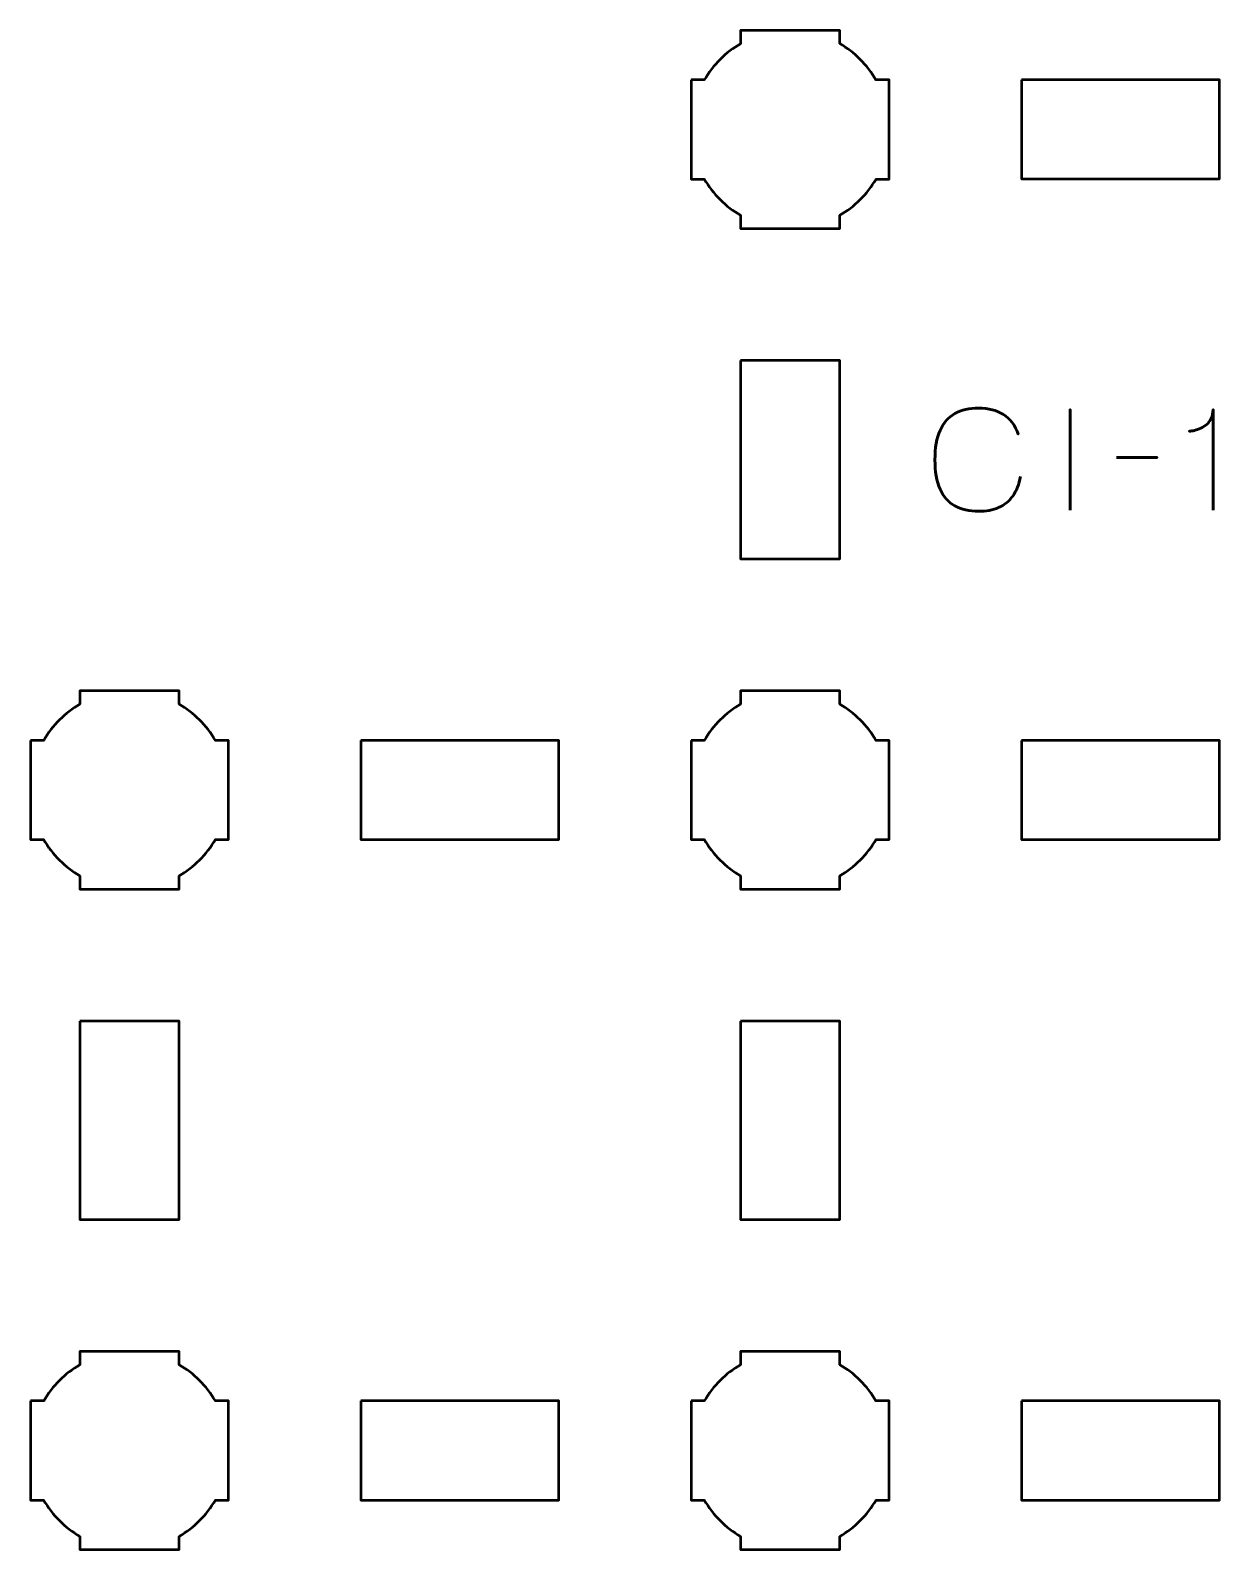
# Model space of a CAD drawing. Header units: centimetres. Extents: x -20.8 to -0.2, y -25.2 to -4.5.
# Drawn here: x -18.8 to -15.2, y -13.15 to -8.55 of the extents above; entities that cross this region are included whole.
import ezdxf

# ---------------------------------------------------------------- set-up
doc = ezdxf.new("R2010")
doc.units = ezdxf.units.CM
doc.header["$MEASUREMENT"] = 0
doc.layers.add('Layer 1', color=7, linetype='Continuous')

msp = doc.modelspace()

# ---------------------------------------------------------------- linework, layer by layer
at = {"layer": 'Layer 1', "lineweight": 53}
for points, knots in [([(-16.80001, -8.69995), (-16.80001, -8.69995), (-16.75981, -8.69995), (-16.75981, -8.69995), (-16.75981, -8.69995), (-16.73348, -8.65443), (-16.69552, -8.6165), (-16.65001, -8.59017), (-16.65001, -8.59017), (-16.65001, -8.59017), (-16.65001, -8.54995), (-16.65001, -8.54995), (-16.65001, -8.54995), (-16.65001, -8.54995), (-16.35001, -8.54995), (-16.35001, -8.54995), (-16.35001, -8.54995), (-16.35001, -8.54995), (-16.35001, -8.59014), (-16.35001, -8.59014), (-16.35001, -8.59014), (-16.30448, -8.61647), (-16.26649, -8.65442), (-16.24013, -8.69995), (-16.24013, -8.69995), (-16.24013, -8.69995), (-16.20001, -8.69995), (-16.20001, -8.69995), (-16.20001, -8.69995), (-16.20001, -8.69995), (-16.20001, -8.84537), (-16.20001, -8.84537), (-16.20001, -8.84537), (-16.20001, -8.84537), (-16.19995, -8.85002), (-16.19995, -8.85002), (-16.19995, -8.85002), (-16.19995, -8.85002), (-16.20001, -8.85466), (-16.20001, -8.85466), (-16.20001, -8.85466), (-16.20001, -8.85466), (-16.20001, -8.99995), (-16.20001, -8.99995), (-16.20001, -8.99995), (-16.20001, -8.99995), (-16.24008, -8.99995), (-16.24008, -8.99995), (-16.24008, -8.99995), (-16.26643, -9.04552), (-16.30443, -9.08353), (-16.35001, -9.10989), (-16.35001, -9.10989), (-16.35001, -9.10989), (-16.35001, -9.14995), (-16.35001, -9.14995), (-16.35001, -9.14995), (-16.35001, -9.14995), (-16.49329, -9.14995), (-16.49329, -9.14995), (-16.49329, -9.14995), (-16.49329, -9.14995), (-16.49996, -9.15003), (-16.49996, -9.15003), (-16.49996, -9.15003), (-16.49996, -9.15003), (-16.50664, -9.14995), (-16.50664, -9.14995), (-16.50664, -9.14995), (-16.50664, -9.14995), (-16.65001, -9.14995), (-16.65001, -9.14995), (-16.65001, -9.14995), (-16.65001, -9.14995), (-16.65001, -9.10985), (-16.65001, -9.10985), (-16.65001, -9.10985), (-16.69555, -9.08349), (-16.73353, -9.0455), (-16.75986, -8.99995), (-16.75986, -8.99995), (-16.75986, -8.99995), (-16.80001, -8.99995), (-16.80001, -8.99995), (-16.80001, -8.99995), (-16.80001, -8.99995), (-16.80001, -8.69995), (-16.80001, -8.69995)], [0, 0, 0, 0, 0.0454545, 0.0454545, 0.0454545, 0.0454545, 0.0909091, 0.0909091, 0.0909091, 0.0909091, 0.1363636, 0.1363636, 0.1363636, 0.1363636, 0.1818182, 0.1818182, 0.1818182, 0.1818182, 0.2272727, 0.2272727, 0.2272727, 0.2272727, 0.2727273, 0.2727273, 0.2727273, 0.2727273, 0.3181818, 0.3181818, 0.3181818, 0.3181818, 0.3636364, 0.3636364, 0.3636364, 0.3636364, 0.4090909, 0.4090909, 0.4090909, 0.4090909, 0.4545455, 0.4545455, 0.4545455, 0.4545455, 0.5, 0.5, 0.5, 0.5, 0.5454545, 0.5454545, 0.5454545, 0.5454545, 0.5909091, 0.5909091, 0.5909091, 0.5909091, 0.6363636, 0.6363636, 0.6363636, 0.6363636, 0.6818182, 0.6818182, 0.6818182, 0.6818182, 0.7272727, 0.7272727, 0.7272727, 0.7272727, 0.7727273, 0.7727273, 0.7727273, 0.7727273, 0.8181818, 0.8181818, 0.8181818, 0.8181818, 0.8636364, 0.8636364, 0.8636364, 0.8636364, 0.9090909, 0.9090909, 0.9090909, 0.9090909, 0.9545455, 0.9545455, 0.9545455, 0.9545455, 1, 1, 1, 1]), ([(-15.8, -8.69994), (-15.8, -8.69994), (-15.19999, -8.69994), (-15.19999, -8.69994), (-15.19999, -8.69994), (-15.19999, -8.69994), (-15.19999, -8.99994), (-15.19999, -8.99994), (-15.19999, -8.99994), (-15.19999, -8.99994), (-15.8, -8.99994), (-15.8, -8.99994), (-15.8, -8.99994), (-15.8, -8.99994), (-15.8, -8.69994), (-15.8, -8.69994)], [0, 0, 0, 0, 0.25, 0.25, 0.25, 0.25, 0.5, 0.5, 0.5, 0.5, 0.75, 0.75, 0.75, 0.75, 1, 1, 1, 1]), ([(-16.64998, -9.54992), (-16.64998, -9.54992), (-16.34998, -9.54992), (-16.34998, -9.54992), (-16.34998, -9.54992), (-16.34998, -9.54992), (-16.34998, -10.14993), (-16.34998, -10.14993), (-16.34998, -10.14993), (-16.34998, -10.14993), (-16.64998, -10.14993), (-16.64998, -10.14993), (-16.64998, -10.14993), (-16.64998, -10.14993), (-16.64998, -9.54992), (-16.64998, -9.54992)], [0, 0, 0, 0, 0.25, 0.25, 0.25, 0.25, 0.5, 0.5, 0.5, 0.5, 0.75, 0.75, 0.75, 0.75, 1, 1, 1, 1]), ([(-18.80001, -10.69995), (-18.80001, -10.69995), (-18.75981, -10.69995), (-18.75981, -10.69995), (-18.75981, -10.69995), (-18.73348, -10.65443), (-18.69552, -10.6165), (-18.65001, -10.59017), (-18.65001, -10.59017), (-18.65001, -10.59017), (-18.65001, -10.54995), (-18.65001, -10.54995), (-18.65001, -10.54995), (-18.65001, -10.54995), (-18.35001, -10.54995), (-18.35001, -10.54995), (-18.35001, -10.54995), (-18.35001, -10.54995), (-18.35001, -10.59014), (-18.35001, -10.59014), (-18.35001, -10.59014), (-18.30448, -10.61647), (-18.26649, -10.65442), (-18.24013, -10.69995), (-18.24013, -10.69995), (-18.24013, -10.69995), (-18.20001, -10.69995), (-18.20001, -10.69995), (-18.20001, -10.69995), (-18.20001, -10.69995), (-18.20001, -10.84537), (-18.20001, -10.84537), (-18.20001, -10.84537), (-18.20001, -10.84537), (-18.19995, -10.85002), (-18.19995, -10.85002), (-18.19995, -10.85002), (-18.19995, -10.85002), (-18.20001, -10.85466), (-18.20001, -10.85466), (-18.20001, -10.85466), (-18.20001, -10.85466), (-18.20001, -10.99995), (-18.20001, -10.99995), (-18.20001, -10.99995), (-18.20001, -10.99995), (-18.24008, -10.99995), (-18.24008, -10.99995), (-18.24008, -10.99995), (-18.26643, -11.04552), (-18.30443, -11.08353), (-18.35001, -11.10989), (-18.35001, -11.10989), (-18.35001, -11.10989), (-18.35001, -11.14995), (-18.35001, -11.14995), (-18.35001, -11.14995), (-18.35001, -11.14995), (-18.49329, -11.14995), (-18.49329, -11.14995), (-18.49329, -11.14995), (-18.49329, -11.14995), (-18.49996, -11.15003), (-18.49996, -11.15003), (-18.49996, -11.15003), (-18.49996, -11.15003), (-18.50664, -11.14995), (-18.50664, -11.14995), (-18.50664, -11.14995), (-18.50664, -11.14995), (-18.65001, -11.14995), (-18.65001, -11.14995), (-18.65001, -11.14995), (-18.65001, -11.14995), (-18.65001, -11.10985), (-18.65001, -11.10985), (-18.65001, -11.10985), (-18.69555, -11.08349), (-18.73353, -11.0455), (-18.75986, -10.99995), (-18.75986, -10.99995), (-18.75986, -10.99995), (-18.80001, -10.99995), (-18.80001, -10.99995), (-18.80001, -10.99995), (-18.80001, -10.99995), (-18.80001, -10.69995), (-18.80001, -10.69995)], [0, 0, 0, 0, 0.0454545, 0.0454545, 0.0454545, 0.0454545, 0.0909091, 0.0909091, 0.0909091, 0.0909091, 0.1363636, 0.1363636, 0.1363636, 0.1363636, 0.1818182, 0.1818182, 0.1818182, 0.1818182, 0.2272727, 0.2272727, 0.2272727, 0.2272727, 0.2727273, 0.2727273, 0.2727273, 0.2727273, 0.3181818, 0.3181818, 0.3181818, 0.3181818, 0.3636364, 0.3636364, 0.3636364, 0.3636364, 0.4090909, 0.4090909, 0.4090909, 0.4090909, 0.4545455, 0.4545455, 0.4545455, 0.4545455, 0.5, 0.5, 0.5, 0.5, 0.5454545, 0.5454545, 0.5454545, 0.5454545, 0.5909091, 0.5909091, 0.5909091, 0.5909091, 0.6363636, 0.6363636, 0.6363636, 0.6363636, 0.6818182, 0.6818182, 0.6818182, 0.6818182, 0.7272727, 0.7272727, 0.7272727, 0.7272727, 0.7727273, 0.7727273, 0.7727273, 0.7727273, 0.8181818, 0.8181818, 0.8181818, 0.8181818, 0.8636364, 0.8636364, 0.8636364, 0.8636364, 0.9090909, 0.9090909, 0.9090909, 0.9090909, 0.9545455, 0.9545455, 0.9545455, 0.9545455, 1, 1, 1, 1]), ([(-16.80001, -10.69995), (-16.80001, -10.69995), (-16.75981, -10.69995), (-16.75981, -10.69995), (-16.75981, -10.69995), (-16.73348, -10.65443), (-16.69552, -10.6165), (-16.65001, -10.59017), (-16.65001, -10.59017), (-16.65001, -10.59017), (-16.65001, -10.54995), (-16.65001, -10.54995), (-16.65001, -10.54995), (-16.65001, -10.54995), (-16.35001, -10.54995), (-16.35001, -10.54995), (-16.35001, -10.54995), (-16.35001, -10.54995), (-16.35001, -10.59014), (-16.35001, -10.59014), (-16.35001, -10.59014), (-16.30448, -10.61647), (-16.26649, -10.65442), (-16.24013, -10.69995), (-16.24013, -10.69995), (-16.24013, -10.69995), (-16.20001, -10.69995), (-16.20001, -10.69995), (-16.20001, -10.69995), (-16.20001, -10.69995), (-16.20001, -10.84537), (-16.20001, -10.84537), (-16.20001, -10.84537), (-16.20001, -10.84537), (-16.19995, -10.85002), (-16.19995, -10.85002), (-16.19995, -10.85002), (-16.19995, -10.85002), (-16.20001, -10.85466), (-16.20001, -10.85466), (-16.20001, -10.85466), (-16.20001, -10.85466), (-16.20001, -10.99995), (-16.20001, -10.99995), (-16.20001, -10.99995), (-16.20001, -10.99995), (-16.24008, -10.99995), (-16.24008, -10.99995), (-16.24008, -10.99995), (-16.26643, -11.04552), (-16.30443, -11.08353), (-16.35001, -11.10989), (-16.35001, -11.10989), (-16.35001, -11.10989), (-16.35001, -11.14995), (-16.35001, -11.14995), (-16.35001, -11.14995), (-16.35001, -11.14995), (-16.49329, -11.14995), (-16.49329, -11.14995), (-16.49329, -11.14995), (-16.49329, -11.14995), (-16.49996, -11.15003), (-16.49996, -11.15003), (-16.49996, -11.15003), (-16.49996, -11.15003), (-16.50664, -11.14995), (-16.50664, -11.14995), (-16.50664, -11.14995), (-16.50664, -11.14995), (-16.65001, -11.14995), (-16.65001, -11.14995), (-16.65001, -11.14995), (-16.65001, -11.14995), (-16.65001, -11.10985), (-16.65001, -11.10985), (-16.65001, -11.10985), (-16.69555, -11.08349), (-16.73353, -11.0455), (-16.75986, -10.99995), (-16.75986, -10.99995), (-16.75986, -10.99995), (-16.80001, -10.99995), (-16.80001, -10.99995), (-16.80001, -10.99995), (-16.80001, -10.99995), (-16.80001, -10.69995), (-16.80001, -10.69995)], [0, 0, 0, 0, 0.0454545, 0.0454545, 0.0454545, 0.0454545, 0.0909091, 0.0909091, 0.0909091, 0.0909091, 0.1363636, 0.1363636, 0.1363636, 0.1363636, 0.1818182, 0.1818182, 0.1818182, 0.1818182, 0.2272727, 0.2272727, 0.2272727, 0.2272727, 0.2727273, 0.2727273, 0.2727273, 0.2727273, 0.3181818, 0.3181818, 0.3181818, 0.3181818, 0.3636364, 0.3636364, 0.3636364, 0.3636364, 0.4090909, 0.4090909, 0.4090909, 0.4090909, 0.4545455, 0.4545455, 0.4545455, 0.4545455, 0.5, 0.5, 0.5, 0.5, 0.5454545, 0.5454545, 0.5454545, 0.5454545, 0.5909091, 0.5909091, 0.5909091, 0.5909091, 0.6363636, 0.6363636, 0.6363636, 0.6363636, 0.6818182, 0.6818182, 0.6818182, 0.6818182, 0.7272727, 0.7272727, 0.7272727, 0.7272727, 0.7727273, 0.7727273, 0.7727273, 0.7727273, 0.8181818, 0.8181818, 0.8181818, 0.8181818, 0.8636364, 0.8636364, 0.8636364, 0.8636364, 0.9090909, 0.9090909, 0.9090909, 0.9090909, 0.9545455, 0.9545455, 0.9545455, 0.9545455, 1, 1, 1, 1]), ([(-17.79996, -10.69987), (-17.79996, -10.69987), (-17.19996, -10.69987), (-17.19996, -10.69987), (-17.19996, -10.69987), (-17.19996, -10.69987), (-17.19996, -10.99987), (-17.19996, -10.99987), (-17.19996, -10.99987), (-17.19996, -10.99987), (-17.79996, -10.99987), (-17.79996, -10.99987), (-17.79996, -10.99987), (-17.79996, -10.99987), (-17.79996, -10.69987), (-17.79996, -10.69987)], [0, 0, 0, 0, 0.25, 0.25, 0.25, 0.25, 0.5, 0.5, 0.5, 0.5, 0.75, 0.75, 0.75, 0.75, 1, 1, 1, 1]), ([(-15.8, -10.69987), (-15.8, -10.69987), (-15.19999, -10.69987), (-15.19999, -10.69987), (-15.19999, -10.69987), (-15.19999, -10.69987), (-15.19999, -10.99987), (-15.19999, -10.99987), (-15.19999, -10.99987), (-15.19999, -10.99987), (-15.8, -10.99987), (-15.8, -10.99987), (-15.8, -10.99987), (-15.8, -10.99987), (-15.8, -10.69987), (-15.8, -10.69987)], [0, 0, 0, 0, 0.25, 0.25, 0.25, 0.25, 0.5, 0.5, 0.5, 0.5, 0.75, 0.75, 0.75, 0.75, 1, 1, 1, 1]), ([(-18.64995, -11.54999), (-18.64995, -11.54999), (-18.34994, -11.54999), (-18.34994, -11.54999), (-18.34994, -11.54999), (-18.34994, -11.54999), (-18.34994, -12.14999), (-18.34994, -12.14999), (-18.34994, -12.14999), (-18.34994, -12.14999), (-18.64995, -12.14999), (-18.64995, -12.14999), (-18.64995, -12.14999), (-18.64995, -12.14999), (-18.64995, -11.54999), (-18.64995, -11.54999)], [0, 0, 0, 0, 0.25, 0.25, 0.25, 0.25, 0.5, 0.5, 0.5, 0.5, 0.75, 0.75, 0.75, 0.75, 1, 1, 1, 1]), ([(-16.64998, -11.54999), (-16.64998, -11.54999), (-16.34998, -11.54999), (-16.34998, -11.54999), (-16.34998, -11.54999), (-16.34998, -11.54999), (-16.34998, -12.14999), (-16.34998, -12.14999), (-16.34998, -12.14999), (-16.34998, -12.14999), (-16.64998, -12.14999), (-16.64998, -12.14999), (-16.64998, -12.14999), (-16.64998, -12.14999), (-16.64998, -11.54999), (-16.64998, -11.54999)], [0, 0, 0, 0, 0.25, 0.25, 0.25, 0.25, 0.5, 0.5, 0.5, 0.5, 0.75, 0.75, 0.75, 0.75, 1, 1, 1, 1]), ([(-18.80001, -12.69995), (-18.80001, -12.69995), (-18.75981, -12.69995), (-18.75981, -12.69995), (-18.75981, -12.69995), (-18.73348, -12.65443), (-18.69552, -12.6165), (-18.65001, -12.59017), (-18.65001, -12.59017), (-18.65001, -12.59017), (-18.65001, -12.54995), (-18.65001, -12.54995), (-18.65001, -12.54995), (-18.65001, -12.54995), (-18.35001, -12.54995), (-18.35001, -12.54995), (-18.35001, -12.54995), (-18.35001, -12.54995), (-18.35001, -12.59014), (-18.35001, -12.59014), (-18.35001, -12.59014), (-18.30448, -12.61647), (-18.26649, -12.65442), (-18.24013, -12.69995), (-18.24013, -12.69995), (-18.24013, -12.69995), (-18.20001, -12.69995), (-18.20001, -12.69995), (-18.20001, -12.69995), (-18.20001, -12.69995), (-18.20001, -12.84537), (-18.20001, -12.84537), (-18.20001, -12.84537), (-18.20001, -12.84537), (-18.19995, -12.85002), (-18.19995, -12.85002), (-18.19995, -12.85002), (-18.19995, -12.85002), (-18.20001, -12.85466), (-18.20001, -12.85466), (-18.20001, -12.85466), (-18.20001, -12.85466), (-18.20001, -12.99995), (-18.20001, -12.99995), (-18.20001, -12.99995), (-18.20001, -12.99995), (-18.24008, -12.99995), (-18.24008, -12.99995), (-18.24008, -12.99995), (-18.26643, -13.04552), (-18.30443, -13.08353), (-18.35001, -13.10989), (-18.35001, -13.10989), (-18.35001, -13.10989), (-18.35001, -13.14995), (-18.35001, -13.14995), (-18.35001, -13.14995), (-18.35001, -13.14995), (-18.49329, -13.14995), (-18.49329, -13.14995), (-18.49329, -13.14995), (-18.49329, -13.14995), (-18.49996, -13.15003), (-18.49996, -13.15003), (-18.49996, -13.15003), (-18.49996, -13.15003), (-18.50664, -13.14995), (-18.50664, -13.14995), (-18.50664, -13.14995), (-18.50664, -13.14995), (-18.65001, -13.14995), (-18.65001, -13.14995), (-18.65001, -13.14995), (-18.65001, -13.14995), (-18.65001, -13.10985), (-18.65001, -13.10985), (-18.65001, -13.10985), (-18.69555, -13.08349), (-18.73353, -13.0455), (-18.75986, -12.99995), (-18.75986, -12.99995), (-18.75986, -12.99995), (-18.80001, -12.99995), (-18.80001, -12.99995), (-18.80001, -12.99995), (-18.80001, -12.99995), (-18.80001, -12.69995), (-18.80001, -12.69995)], [0, 0, 0, 0, 0.0454545, 0.0454545, 0.0454545, 0.0454545, 0.0909091, 0.0909091, 0.0909091, 0.0909091, 0.1363636, 0.1363636, 0.1363636, 0.1363636, 0.1818182, 0.1818182, 0.1818182, 0.1818182, 0.2272727, 0.2272727, 0.2272727, 0.2272727, 0.2727273, 0.2727273, 0.2727273, 0.2727273, 0.3181818, 0.3181818, 0.3181818, 0.3181818, 0.3636364, 0.3636364, 0.3636364, 0.3636364, 0.4090909, 0.4090909, 0.4090909, 0.4090909, 0.4545455, 0.4545455, 0.4545455, 0.4545455, 0.5, 0.5, 0.5, 0.5, 0.5454545, 0.5454545, 0.5454545, 0.5454545, 0.5909091, 0.5909091, 0.5909091, 0.5909091, 0.6363636, 0.6363636, 0.6363636, 0.6363636, 0.6818182, 0.6818182, 0.6818182, 0.6818182, 0.7272727, 0.7272727, 0.7272727, 0.7272727, 0.7727273, 0.7727273, 0.7727273, 0.7727273, 0.8181818, 0.8181818, 0.8181818, 0.8181818, 0.8636364, 0.8636364, 0.8636364, 0.8636364, 0.9090909, 0.9090909, 0.9090909, 0.9090909, 0.9545455, 0.9545455, 0.9545455, 0.9545455, 1, 1, 1, 1]), ([(-16.80001, -12.69995), (-16.80001, -12.69995), (-16.75981, -12.69995), (-16.75981, -12.69995), (-16.75981, -12.69995), (-16.73348, -12.65443), (-16.69552, -12.6165), (-16.65001, -12.59017), (-16.65001, -12.59017), (-16.65001, -12.59017), (-16.65001, -12.54995), (-16.65001, -12.54995), (-16.65001, -12.54995), (-16.65001, -12.54995), (-16.35001, -12.54995), (-16.35001, -12.54995), (-16.35001, -12.54995), (-16.35001, -12.54995), (-16.35001, -12.59014), (-16.35001, -12.59014), (-16.35001, -12.59014), (-16.30448, -12.61647), (-16.26649, -12.65442), (-16.24013, -12.69995), (-16.24013, -12.69995), (-16.24013, -12.69995), (-16.20001, -12.69995), (-16.20001, -12.69995), (-16.20001, -12.69995), (-16.20001, -12.69995), (-16.20001, -12.84537), (-16.20001, -12.84537), (-16.20001, -12.84537), (-16.20001, -12.84537), (-16.19995, -12.85002), (-16.19995, -12.85002), (-16.19995, -12.85002), (-16.19995, -12.85002), (-16.20001, -12.85466), (-16.20001, -12.85466), (-16.20001, -12.85466), (-16.20001, -12.85466), (-16.20001, -12.99995), (-16.20001, -12.99995), (-16.20001, -12.99995), (-16.20001, -12.99995), (-16.24008, -12.99995), (-16.24008, -12.99995), (-16.24008, -12.99995), (-16.26643, -13.04552), (-16.30443, -13.08353), (-16.35001, -13.10989), (-16.35001, -13.10989), (-16.35001, -13.10989), (-16.35001, -13.14995), (-16.35001, -13.14995), (-16.35001, -13.14995), (-16.35001, -13.14995), (-16.49329, -13.14995), (-16.49329, -13.14995), (-16.49329, -13.14995), (-16.49329, -13.14995), (-16.49996, -13.15003), (-16.49996, -13.15003), (-16.49996, -13.15003), (-16.49996, -13.15003), (-16.50664, -13.14995), (-16.50664, -13.14995), (-16.50664, -13.14995), (-16.50664, -13.14995), (-16.65001, -13.14995), (-16.65001, -13.14995), (-16.65001, -13.14995), (-16.65001, -13.14995), (-16.65001, -13.10985), (-16.65001, -13.10985), (-16.65001, -13.10985), (-16.69555, -13.08349), (-16.73353, -13.0455), (-16.75986, -12.99995), (-16.75986, -12.99995), (-16.75986, -12.99995), (-16.80001, -12.99995), (-16.80001, -12.99995), (-16.80001, -12.99995), (-16.80001, -12.99995), (-16.80001, -12.69995), (-16.80001, -12.69995)], [0, 0, 0, 0, 0.0454545, 0.0454545, 0.0454545, 0.0454545, 0.0909091, 0.0909091, 0.0909091, 0.0909091, 0.1363636, 0.1363636, 0.1363636, 0.1363636, 0.1818182, 0.1818182, 0.1818182, 0.1818182, 0.2272727, 0.2272727, 0.2272727, 0.2272727, 0.2727273, 0.2727273, 0.2727273, 0.2727273, 0.3181818, 0.3181818, 0.3181818, 0.3181818, 0.3636364, 0.3636364, 0.3636364, 0.3636364, 0.4090909, 0.4090909, 0.4090909, 0.4090909, 0.4545455, 0.4545455, 0.4545455, 0.4545455, 0.5, 0.5, 0.5, 0.5, 0.5454545, 0.5454545, 0.5454545, 0.5454545, 0.5909091, 0.5909091, 0.5909091, 0.5909091, 0.6363636, 0.6363636, 0.6363636, 0.6363636, 0.6818182, 0.6818182, 0.6818182, 0.6818182, 0.7272727, 0.7272727, 0.7272727, 0.7272727, 0.7727273, 0.7727273, 0.7727273, 0.7727273, 0.8181818, 0.8181818, 0.8181818, 0.8181818, 0.8636364, 0.8636364, 0.8636364, 0.8636364, 0.9090909, 0.9090909, 0.9090909, 0.9090909, 0.9545455, 0.9545455, 0.9545455, 0.9545455, 1, 1, 1, 1]), ([(-17.8, -12.69994), (-17.8, -12.69994), (-17.19999, -12.69994), (-17.19999, -12.69994), (-17.19999, -12.69994), (-17.19999, -12.69994), (-17.19999, -12.99994), (-17.19999, -12.99994), (-17.19999, -12.99994), (-17.19999, -12.99994), (-17.8, -12.99994), (-17.8, -12.99994), (-17.8, -12.99994), (-17.8, -12.99994), (-17.8, -12.69994), (-17.8, -12.69994)], [0, 0, 0, 0, 0.25, 0.25, 0.25, 0.25, 0.5, 0.5, 0.5, 0.5, 0.75, 0.75, 0.75, 0.75, 1, 1, 1, 1]), ([(-15.79993, -12.69994), (-15.79993, -12.69994), (-15.19993, -12.69994), (-15.19993, -12.69994), (-15.19993, -12.69994), (-15.19993, -12.69994), (-15.19993, -12.99994), (-15.19993, -12.99994), (-15.19993, -12.99994), (-15.19993, -12.99994), (-15.79993, -12.99994), (-15.79993, -12.99994), (-15.79993, -12.99994), (-15.79993, -12.99994), (-15.79993, -12.69994), (-15.79993, -12.69994)], [0, 0, 0, 0, 0.25, 0.25, 0.25, 0.25, 0.5, 0.5, 0.5, 0.5, 0.75, 0.75, 0.75, 0.75, 1, 1, 1, 1])]:
    msp.add_open_spline(points, degree=3, knots=knots, dxfattribs=at)
at = {"layer": 'Layer 1', "color": 30, "lineweight": 53}
for points, knots in [([(-15.80268, -9.90034), (-15.8072, -9.92454), (-15.8151, -9.94451), (-15.82618, -9.96017), (-15.82618, -9.96017), (-15.83732, -9.97577), (-15.85158, -9.98734), (-15.86893, -9.99489), (-15.86893, -9.99489), (-15.88622, -10.00244), (-15.90654, -10.00625), (-15.92968, -10.00618), (-15.92968, -10.00618), (-15.95783, -10.00625), (-15.98175, -10.00081), (-16.00137, -9.98974), (-16.00137, -9.98974), (-16.02098, -9.97873), (-16.03594, -9.96173), (-16.04624, -9.93866), (-16.04624, -9.93866), (-16.05654, -9.91558), (-16.06169, -9.88602), (-16.06176, -9.84997), (-16.06176, -9.84997), (-16.06169, -9.81406), (-16.05654, -9.78456), (-16.04624, -9.76149), (-16.04624, -9.76149), (-16.03594, -9.73842), (-16.02098, -9.72135), (-16.00137, -9.71027), (-16.00137, -9.71027), (-15.98175, -9.69919), (-15.95783, -9.69369), (-15.92968, -9.69376), (-15.92968, -9.69376), (-15.89955, -9.69369), (-15.8743, -9.70011), (-15.85398, -9.71302), (-15.85398, -9.71302), (-15.83373, -9.72593), (-15.81884, -9.7459), (-15.80946, -9.77292), (-15.80946, -9.77292), (-15.81884, -9.7459), (-15.83373, -9.72593), (-15.85398, -9.71302), (-15.85398, -9.71302), (-15.8743, -9.70011), (-15.89955, -9.69369), (-15.92968, -9.69376), (-15.92968, -9.69376), (-15.95783, -9.69369), (-15.98175, -9.69919), (-16.00137, -9.71027), (-16.00137, -9.71027), (-16.02098, -9.72135), (-16.03594, -9.73842), (-16.04624, -9.76149), (-16.04624, -9.76149), (-16.05654, -9.78456), (-16.06169, -9.81406), (-16.06176, -9.84997), (-16.06176, -9.84997), (-16.06169, -9.88602), (-16.05654, -9.91558), (-16.04624, -9.93866), (-16.04624, -9.93866), (-16.03594, -9.96173), (-16.02098, -9.97873), (-16.00137, -9.98974), (-16.00137, -9.98974), (-15.98175, -10.00081), (-15.95783, -10.00625), (-15.92968, -10.00618), (-15.92968, -10.00618), (-15.90654, -10.00625), (-15.88622, -10.00244), (-15.86893, -9.99489), (-15.86893, -9.99489), (-15.85158, -9.98734), (-15.83732, -9.97577), (-15.82618, -9.96017), (-15.82618, -9.96017), (-15.8151, -9.94451), (-15.8072, -9.92454), (-15.80268, -9.90034)], [0, 0, 0, 0, 0.0454545, 0.0454545, 0.0454545, 0.0454545, 0.0909091, 0.0909091, 0.0909091, 0.0909091, 0.1363636, 0.1363636, 0.1363636, 0.1363636, 0.1818182, 0.1818182, 0.1818182, 0.1818182, 0.2272727, 0.2272727, 0.2272727, 0.2272727, 0.2727273, 0.2727273, 0.2727273, 0.2727273, 0.3181818, 0.3181818, 0.3181818, 0.3181818, 0.3636364, 0.3636364, 0.3636364, 0.3636364, 0.4090909, 0.4090909, 0.4090909, 0.4090909, 0.4545455, 0.4545455, 0.4545455, 0.4545455, 0.5, 0.5, 0.5, 0.5, 0.5454545, 0.5454545, 0.5454545, 0.5454545, 0.5909091, 0.5909091, 0.5909091, 0.5909091, 0.6363636, 0.6363636, 0.6363636, 0.6363636, 0.6818182, 0.6818182, 0.6818182, 0.6818182, 0.7272727, 0.7272727, 0.7272727, 0.7272727, 0.7727273, 0.7727273, 0.7727273, 0.7727273, 0.8181818, 0.8181818, 0.8181818, 0.8181818, 0.8636364, 0.8636364, 0.8636364, 0.8636364, 0.9090909, 0.9090909, 0.9090909, 0.9090909, 0.9545455, 0.9545455, 0.9545455, 0.9545455, 1, 1, 1, 1]), ([(-15.65282, -10.00279), (-15.65282, -10.00279), (-15.65282, -9.69757), (-15.65282, -9.69757), (-15.65282, -9.69757), (-15.65282, -9.69757), (-15.65282, -10.00279), (-15.65282, -10.00279)], [0, 0, 0, 0, 0.5, 0.5, 0.5, 0.5, 1, 1, 1, 1]), ([(-15.21975, -10.00279), (-15.21975, -10.00279), (-15.21975, -9.69757), (-15.21975, -9.69757), (-15.21975, -9.69757), (-15.21982, -9.70794), (-15.22166, -9.71683), (-15.22519, -9.72424), (-15.22519, -9.72424), (-15.22864, -9.73172), (-15.23323, -9.73786), (-15.23887, -9.74279), (-15.23887, -9.74279), (-15.24452, -9.74773), (-15.25059, -9.75168), (-15.25708, -9.75465), (-15.25708, -9.75465), (-15.26357, -9.75754), (-15.26985, -9.75973), (-15.27592, -9.76107), (-15.27592, -9.76107), (-15.28205, -9.76248), (-15.28728, -9.76333), (-15.29172, -9.76361), (-15.29172, -9.76361), (-15.28728, -9.76333), (-15.28205, -9.76248), (-15.27592, -9.76107), (-15.27592, -9.76107), (-15.26985, -9.75973), (-15.26357, -9.75754), (-15.25708, -9.75465), (-15.25708, -9.75465), (-15.25059, -9.75168), (-15.24452, -9.74773), (-15.23887, -9.74279), (-15.23887, -9.74279), (-15.23323, -9.73786), (-15.22864, -9.73172), (-15.22519, -9.72424), (-15.22519, -9.72424), (-15.22166, -9.71683), (-15.21982, -9.70794), (-15.21975, -9.69757), (-15.21975, -9.69757), (-15.21975, -9.69757), (-15.21975, -10.00279), (-15.21975, -10.00279)], [0, 0, 0, 0, 0.0833333, 0.0833333, 0.0833333, 0.0833333, 0.1666667, 0.1666667, 0.1666667, 0.1666667, 0.25, 0.25, 0.25, 0.25, 0.3333333, 0.3333333, 0.3333333, 0.3333333, 0.4166667, 0.4166667, 0.4166667, 0.4166667, 0.5, 0.5, 0.5, 0.5, 0.5833333, 0.5833333, 0.5833333, 0.5833333, 0.6666667, 0.6666667, 0.6666667, 0.6666667, 0.75, 0.75, 0.75, 0.75, 0.8333333, 0.8333333, 0.8333333, 0.8333333, 0.9166667, 0.9166667, 0.9166667, 0.9166667, 1, 1, 1, 1]), ([(-15.51185, -9.84319), (-15.51185, -9.84319), (-15.38866, -9.84319), (-15.38866, -9.84319), (-15.38866, -9.84319), (-15.38866, -9.84319), (-15.51185, -9.84319), (-15.51185, -9.84319)], [0, 0, 0, 0, 0.5, 0.5, 0.5, 0.5, 1, 1, 1, 1])]:
    msp.add_open_spline(points, degree=3, knots=knots, dxfattribs=at)

doc.saveas('drawing.dxf')
